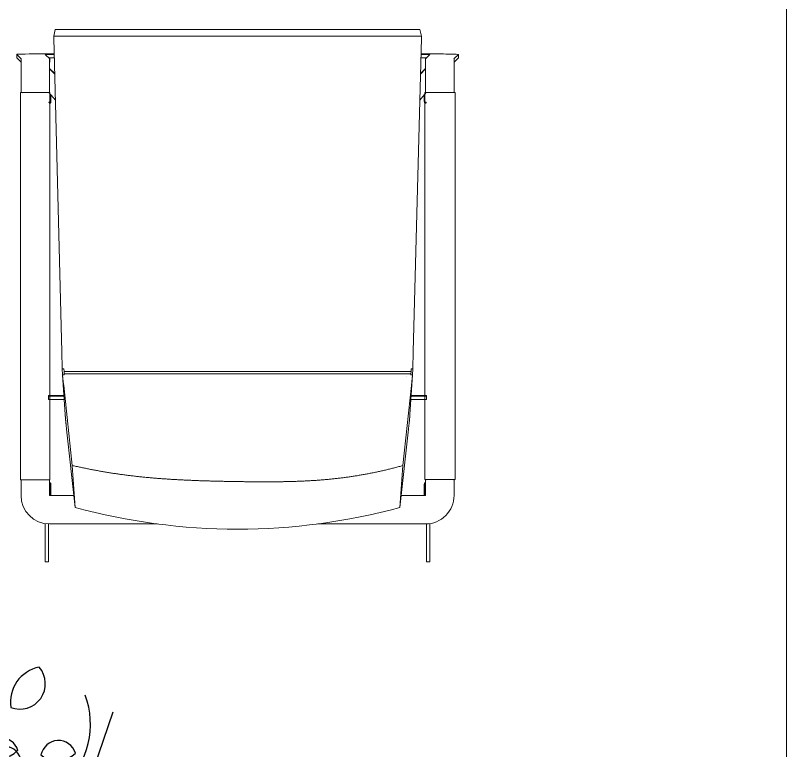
# Model space of a CAD drawing. Header units: millimetres. Extents: x -343543 to 400519, y -115663 to 104219.
# Drawn here: x -313955 to -312872, y 1543 to 2576 of the extents above; entities that cross this region are included whole.
import ezdxf

# ---------------------------------------------------------------- set-up
doc = ezdxf.new("R2010")
doc.units = ezdxf.units.MM
doc.layers.get('0').update_dxf_attribs({"color": 231, "lineweight": 0})
for name, color, linetype, lineweight in [('A-PATT', 252, 'Continuous', 9), ('A-SYMBOLS', 10, 'Continuous', 13), ('XREF MAT BANG TUONG XAY$0$01.Xref _MB T1$0$A-FURN', 8, 'Continuous', 5)]:
    doc.layers.add(name, color=color, linetype=linetype, lineweight=lineweight)
doc.layers.add('XREF MAT BANG NOI THAT$0$FF-Plants', color=8, linetype='Continuous')

# ---------------------------------------------------------------- blocks, each defined once
blk = doc.blocks.new('XREF MAT BANG NOI THAT$0$YLD.Studio-01-217')
at = {"color": 8}
for p, q in [((5.03, 94), (5.03, 94.07)), ((5.03, 94.07), (5.63, 94.07)), ((5.03, 94), (5.03, 87.31)), ((5.63, 94), (5.63, 94.07)), ((5.63, 94), (5.63, 87.36)), ((72.37, 94), (72.37, 94.07)), ((72.37, 94.07), (72.97, 94.07)), ((72.37, 94), (72.37, 87.36)), ((72.97, 94), (72.97, 94.07)), ((72.97, 94), (72.97, 87.31)), ((24.82, 87.37), (5.8, 87.37)), ((72.2, 87.37), (53.18, 87.37)), ((8.81, 70.6), (10.33, 84.45)), ((9.82, 77.04), (10.33, 84.45)), ((69.19, 70.6), (67.67, 84.45)), ((67.67, 84.45), (68.18, 77.04)), ((0.77, 82.34), (0.77, 79.62)), ((10.1, 82.34), (5.8, 82.34)), ((5.8, 82.34), (5.8, 79.62)), ((10.09, 82.32), (5.8, 82.32)), ((5.83, 82.32), (5.83, 80.21)), ((6.01, 80.36), (6.01, 82.32)), ((6.04, 80.36), (6.04, 82.32)), ((67.9, 82.34), (72.2, 82.34)), ((67.91, 82.32), (72.2, 82.32)), ((71.96, 80.36), (71.96, 82.32)), ((71.99, 80.36), (71.99, 82.32)), ((72.16, 80.21), (72.16, 82.32)), ((72.2, 79.62), (72.2, 82.34)), ((77.23, 79.62), (77.23, 82.34)), ((0.67, 11.15), (0.67, 79.55)), ((0.67, 79.55), (5.85, 79.55)), ((0.77, 79.6), (0.77, 79.62)), ((5.8, 79.6), (5.8, 79.62)), ((5.85, 79.55), (5.85, 11.15)), ((5.86, 80.17), (6, 80.08)), ((72, 80.08), (72.14, 80.17)), ((72.06, 79.53), (72.06, 11.15)), ((77.42, 79.53), (72.06, 79.53)), ((72.2, 79.6), (72.2, 79.62)), ((77.23, 79.6), (77.23, 79.62)), ((77.42, 11.15), (77.42, 79.53)), ((8.3, 62.92), (9.82, 77.04)), ((69.7, 62.92), (68.18, 77.04)), ((8.71, 69.67), (8.74, 69.89)), ((8.74, 69.89), (8.81, 70.6)), ((69.26, 69.89), (69.19, 70.6)), ((69.29, 69.67), (69.26, 69.89)), ((8.09, 61.03), (8.56, 68.04)), ((69.91, 61.03), (69.44, 68.04)), ((5.63, 65.39), (5.63, 64.78)), ((5.63, 65.39), (8.38, 65.39)), ((69.62, 65.39), (72.34, 65.39)), ((72.34, 65.39), (72.34, 64.78)), ((5.63, 64.7), (5.63, 64.78)), ((5.63, 64.78), (8.34, 64.78)), ((8.34, 64.7), (5.63, 64.7)), ((69.66, 64.78), (72.34, 64.78)), ((72.34, 64.7), (69.66, 64.7)), ((72.34, 64.78), (72.34, 64.7)), ((8.22, 62.23), (8.3, 62.92)), ((69.78, 62.23), (69.7, 62.92)), ((8.09, 61.03), (8.22, 62.23)), ((68.81, 61.31), (68.81, 61.31)), ((69.91, 61.03), (69.78, 62.23)), ((8.04, 59.96), (7.97, 56.88)), ((8.04, 59.96), (8.11, 61.02)), ((8.04, 59.96), (8.35, 59.96)), ((8.09, 61.03), (8.4, 61.01)), ((8.35, 59.96), (8.36, 60.42)), ((8.36, 60.42), (8.39, 60.86)), ((69.64, 60.42), (8.36, 60.42)), ((8.38, 60.86), (8.4, 61.01)), ((8.38, 60.86), (8.39, 61.01)), ((8.38, 60.86), (69.62, 60.86)), ((69.6, 61.01), (69.91, 61.03)), ((69.62, 60.86), (69.6, 61.01)), ((69.62, 60.86), (69.61, 61.01)), ((69.64, 60.42), (69.61, 60.86)), ((69.65, 59.96), (69.64, 60.42)), ((69.65, 59.96), (69.96, 59.96)), ((69.96, 59.96), (69.89, 61.02)), ((69.96, 59.96), (70.03, 56.88)), ((7.97, 56.88), (7.91, 54.75)), ((70.03, 56.88), (70.09, 54.75)), ((6.55, 1.54), (7.91, 54.75)), ((71.45, 1.54), (70.09, 54.75)), ((6.83, 12.52), (5.68, 11.15)), ((5.86, 12.93), (6, 13.02)), ((6.01, 11.55), (6.01, 12.74)), ((6.04, 11.57), (6.04, 12.74)), ((72.32, 11.15), (71.17, 12.52)), ((71.96, 11.57), (71.96, 12.74)), ((71.99, 11.55), (71.99, 12.74)), ((72, 13.02), (72.14, 12.93)), ((5.85, 11.15), (0.67, 11.15)), ((0.77, 11.1), (0.77, 7.66)), ((1.07, 11.15), (0.82, 11.15)), ((5.5, 11.15), (5.75, 11.15)), ((5.8, 11.1), (5.8, 7.66)), ((72.06, 11.15), (77.42, 11.15)), ((72.2, 7.66), (72.2, 11.1)), ((72.25, 11.15), (72.5, 11.15)), ((77.18, 11.15), (76.93, 11.15)), ((77.23, 7.66), (77.23, 11.1)), ((0.77, 5.95), (0.77, 7.66)), ((5.8, 6.97), (6.72, 7.9)), ((5.8, 6.89), (6.71, 7.81)), ((5.8, 7.66), (5.8, 5.97)), ((71.28, 7.9), (72.2, 6.97)), ((71.29, 7.81), (72.2, 6.89)), ((72.2, 5.97), (72.2, 7.66)), ((77.23, 7.66), (77.23, 5.95)), ((0.77, 5.79), (0, 5.02)), ((5.82, 5.82), (5.82, 5.81)), ((5.82, 5.81), (5.82, 5.81)), ((5.82, 5.81), (5.82, 5.21)), ((72.18, 5.81), (72.18, 5.82)), ((72.18, 5.81), (72.18, 5.21)), ((78, 5.02), (77.23, 5.79)), ((0.79, 5.21), (0, 4.42)), ((0, 5.02), (0, 4.42)), ((0.78, 5.22), (0.79, 5.21)), ((0.79, 5.21), (0.79, 5.21)), ((5.82, 5.21), (5.03, 4.42)), ((5.03, 4.42), (6.63, 4.42)), ((5.03, 4.33), (6.63, 4.33)), ((5.63, 5.02), (6.64, 5.02)), ((5.63, 5.02), (5.63, 5.02)), ((5.63, 5.02), (5.63, 5.02)), ((5.82, 5.22), (5.82, 5.21)), ((5.82, 5.21), (5.82, 5.21)), ((71.36, 5.02), (72.37, 5.02)), ((71.37, 4.42), (72.97, 4.42)), ((71.37, 4.33), (72.97, 4.33)), ((72.18, 5.21), (72.18, 5.22)), ((72.97, 4.42), (72.18, 5.21)), ((72.18, 5.21), (72.18, 5.21)), ((72.37, 5.02), (72.37, 5.02)), ((72.37, 5.02), (72.37, 5.02)), ((77.21, 5.21), (77.22, 5.22)), ((77.21, 5.21), (77.21, 5.21)), ((78, 4.42), (77.21, 5.21)), ((78, 5.02), (78, 4.42)), ((6.55, 1.21), (6.55, 1.54)), ((71.45, 1.21), (71.45, 1.54)), ((6.55, 1.21), (71.45, 1.21)), ((6.81, 0), (6.55, 1.21)), ((71.19, 0), (71.45, 1.21)), ((6.81, 0), (39, 0)), ((39, 0), (71.19, 0))]:
    blk.add_line(p, q, dxfattribs=at)
at = {"color": 8, "extrusion": (0, 0, -1)}
for centre, major_axis, ratio, start_param, end_param in [((5.8, 82.34), (5.03, 0), 0.999389, 3.141593, 4.712389), ((39.01, -4.38), (-100.64, 0.06), 0.920781, 1.281255, 1.570164), ((38.99, -4.38), (-100.64, -0.06), 0.920781, 1.571429, 1.860338), ((72.2, 82.34), (5.03, 0), 0.999389, 4.712388, 6.283185), ((72.3, 79.62), (-0.101, 0), 0.999389, 4.712389, 6.283185), ((72.3, 79.6), (-0.101, 0), 0.999389, 4.712389, 6.283185), ((77.13, 79.62), (0.101, 0), 0.999389, 0, 1.570796), ((77.13, 79.6), (0.101, 0), 0.999389, 6.283185, 7.853981), ((0.82, 11.1), (0.0503, 0), 0.999389, 3.141593, 4.71239), ((1.07, 11.2), (-0.0503, 0), 0.999389, 3.141593, 4.71239), ((5.75, 11.1), (-0.0503, 0), 0.999389, 1.570796, 3.141593), ((72.25, 11.1), (-0.0503, 0), 0.999389, 6.283185, 7.853982), ((72.5, 11.2), (0.0503, 0), 0.999389, 6.283185, 7.853982), ((76.93, 11.2), (-0.0503, 0), 0.999389, 4.712388, 6.283185), ((77.18, 11.1), (0.0503, 0), 0.999389, 4.712388, 6.283185), ((5.03, 5.02), (-5.03, 0), 0.017507, 6.283185, 6.300611), ((5.03, 4.42), (-5.03, 0), 0.017507, 4.712412, 6.283185), ((5.03, 4.42), (-5.03, 0), 0.017507, 0, 0.017426), ((72.97, 4.42), (-5.03, 0), 0.017507, 3.141593, 4.712464), ((72.97, 5.02), (-5.03, 0), 0.017507, 3.124268, 3.141593), ((72.97, 4.42), (-5.03, 0), 0.017507, 3.124268, 3.141593)]:
    blk.add_ellipse(centre, major_axis=major_axis, ratio=ratio, start_param=start_param, end_param=end_param, dxfattribs=at)
at = {"color": 8}
for points, degree, knots in [([(6.01, 80.36), (6.01, 80.35), (6.01, 80.35), (6.01, 80.33), (6.01, 80.33), (6.01, 80.32), (6.01, 80.31), (6.01, 80.3), (6.01, 80.29), (6.01, 80.28), (6.01, 80.27), (6.01, 80.26), (6.01, 80.25), (6.01, 80.25), (6.01, 80.24), (6.01, 80.23), (6.01, 80.22), (6.01, 80.21), (6.01, 80.2), (6.01, 80.2), (6, 80.19), (6, 80.18), (6, 80.17), (6, 80.17), (6, 80.16), (5.99, 80.15), (5.99, 80.14), (5.99, 80.14), (5.98, 80.13), (5.98, 80.12), (5.97, 80.12), (5.97, 80.11), (5.96, 80.11), (5.96, 80.11), (5.95, 80.1), (5.95, 80.1), (5.94, 80.09), (5.93, 80.09), (5.92, 80.09), (5.91, 80.08), (5.9, 80.08), (5.9, 80.08), (5.89, 80.08), (5.88, 80.08), (5.88, 80.07), (5.87, 80.07), (5.87, 80.07), (5.86, 80.07), (5.85, 80.07), (5.85, 80.07), (5.84, 80.07), (5.83, 80.07), (5.83, 80.07), (5.82, 80.07), (5.82, 80.07), (5.81, 80.07), (5.8, 80.07), (5.8, 80.07)], 3, [0, 0, 0, 0, 0.11689, 0.233409, 0.312095, 0.409065, 0.503979, 0.596879, 0.687638, 0.77928, 0.868407, 0.955167, 1.038789, 1.114733, 1.189461, 1.282462, 1.370109, 1.451685, 1.531663, 1.611071, 1.68835, 1.759104, 1.833062, 1.910679, 1.990103, 2.069024, 2.147732, 2.225739, 2.303335, 2.381652, 2.459562, 2.540136, 2.601921, 2.641909, 2.719639, 2.792453, 2.866123, 2.944924, 3.043467, 3.141545, 3.240707, 3.32258, 3.387247, 3.44975, 3.512124, 3.573035, 3.6337, 3.695192, 3.757868, 3.8333, 3.898562, 3.946845, 3.99622, 4.04655, 4.109222, 4.193586, 4.277069, 4.277069, 4.277069, 4.277069]), ([(6.01, 80.36), (6.01, 80.35), (6.01, 80.34), (6.01, 80.33), (6.01, 80.31), (6.01, 80.29), (6.01, 80.28), (6.01, 80.26), (6.01, 80.24), (6.01, 80.24), (6, 80.22), (6, 80.21), (6, 80.21), (6, 80.21), (6, 80.21)], 5, [0, 0, 0, 0, 0, 0, 0.542954, 0.542954, 0.542954, 1.408857, 1.408857, 1.408857, 1.987463, 1.987463, 1.987463, 2.792709, 2.792709, 2.792709, 2.792709, 2.792709, 2.792709]), ([(72, 80.21), (72, 80.21), (72, 80.21), (72, 80.21), (72, 80.22), (72, 80.22), (72, 80.23), (71.99, 80.24), (71.99, 80.26), (71.99, 80.27), (71.99, 80.29), (71.99, 80.31), (71.99, 80.32), (71.99, 80.33), (71.99, 80.35), (71.99, 80.35), (71.99, 80.35), (71.99, 80.36)], 5, [0, 0, 0, 0, 0, 0, 0.536911, 0.536911, 0.536911, 1.088754, 1.088754, 1.088754, 1.960241, 1.960241, 1.960241, 2.533438, 2.533438, 2.533438, 2.792479, 2.792479, 2.792479, 2.792479, 2.792479, 2.792479]), ([(71.99, 80.36), (71.99, 80.35), (71.99, 80.35), (71.99, 80.33), (71.99, 80.32), (71.99, 80.32), (71.99, 80.31), (71.99, 80.3), (71.99, 80.29), (71.99, 80.28), (71.99, 80.27), (71.99, 80.26), (71.99, 80.25), (71.99, 80.24), (71.99, 80.24), (71.99, 80.23), (71.99, 80.22), (71.99, 80.21), (71.99, 80.2), (71.99, 80.2), (72, 80.19), (72, 80.18), (72, 80.18), (72, 80.17), (72, 80.16), (72, 80.16), (72.01, 80.15), (72.01, 80.14), (72.01, 80.14), (72.02, 80.13), (72.02, 80.13), (72.03, 80.12), (72.03, 80.12), (72.04, 80.11), (72.04, 80.11), (72.05, 80.1), (72.05, 80.1), (72.06, 80.09), (72.07, 80.09), (72.08, 80.08), (72.09, 80.08), (72.09, 80.08), (72.1, 80.08), (72.1, 80.08), (72.11, 80.08), (72.12, 80.08), (72.12, 80.07), (72.13, 80.07), (72.13, 80.07), (72.14, 80.07), (72.15, 80.07), (72.15, 80.07), (72.16, 80.07), (72.17, 80.07), (72.17, 80.07), (72.18, 80.07), (72.19, 80.07), (72.2, 80.07), (72.2, 80.07)], 3, [0, 0, 0, 0, 0.118575, 0.236568, 0.312938, 0.410491, 0.505804, 0.599127, 0.690371, 0.782411, 0.871975, 0.959156, 1.043994, 1.126599, 1.207363, 1.293546, 1.376205, 1.455832, 1.533951, 1.613121, 1.677681, 1.712548, 1.78403, 1.853619, 1.92614, 2.000996, 2.081456, 2.16069, 2.240225, 2.311815, 2.374583, 2.43713, 2.499591, 2.562227, 2.630148, 2.713105, 2.794534, 2.877109, 2.961639, 3.049065, 3.138304, 3.233148, 3.287982, 3.334241, 3.397902, 3.456961, 3.515158, 3.574289, 3.636452, 3.69898, 3.765217, 3.816921, 3.865538, 3.939618, 4.040082, 4.123824, 4.206307, 4.291108, 4.291108, 4.291108, 4.291108]), ([(5.86, 80.22), (5.86, 80.22), (5.85, 80.22), (5.83, 80.22), (5.82, 80.22), (5.8, 80.22), (5.8, 80.22), (5.8, 80.22), (5.8, 80.22)], 5, [0, 0, 0, 0, 0, 0, 2.145056, 2.145056, 2.145056, 2.153698, 2.153698, 2.153698, 2.153698, 2.153698, 2.153698]), ([(5.86, 80.17), (5.86, 80.17), (5.85, 80.17), (5.85, 80.17), (5.84, 80.17), (5.83, 80.18), (5.82, 80.18), (5.81, 80.18), (5.8, 80.18)], 5, [0, 0, 0, 0, 0, 0, 0.547197, 0.547197, 0.547197, 1.448788, 1.448788, 1.448788, 1.448788, 1.448788, 1.448788]), ([(5.87, 80.08), (5.87, 80.08), (5.87, 80.08), (5.87, 80.08), (5.86, 80.08), (5.86, 80.08), (5.85, 80.08), (5.84, 80.07), (5.83, 80.07), (5.82, 80.07), (5.81, 80.07), (5.8, 80.07)], 5, [0, 0, 0, 0, 0, 0, 0.508417, 0.508417, 0.508417, 1.033284, 1.033284, 1.033284, 1.706158, 1.706158, 1.706158, 1.706158, 1.706158, 1.706158]), ([(5.87, 80.08), (5.86, 80.1), (5.85, 80.11), (5.84, 80.13), (5.83, 80.14), (5.81, 80.16), (5.81, 80.16), (5.81, 80.17), (5.81, 80.17), (5.81, 80.17), (5.81, 80.17), (5.81, 80.17)], 5, [11.334544, 11.334544, 11.334544, 11.334544, 11.334544, 11.334544, 26.991063, 26.991063, 26.991063, 28.593175, 28.593175, 28.593175, 29.023719, 29.023719, 29.023719, 29.023719, 29.023719, 29.023719]), ([(6, 80.21), (5.97, 80.21), (5.95, 80.21), (5.92, 80.21), (5.9, 80.22), (5.87, 80.22), (5.87, 80.22), (5.86, 80.22), (5.86, 80.22), (5.86, 80.22), (5.86, 80.22), (5.86, 80.22)], 5, [11.334544, 11.334544, 11.334544, 11.334544, 11.334544, 11.334544, 26.991063, 26.991063, 26.991063, 28.593175, 28.593175, 28.593175, 29.023719, 29.023719, 29.023719, 29.023719, 29.023719, 29.023719]), ([(9.82, 77.04), (12.65, 77.69), (15.49, 78.23), (18.33, 78.67), (24.32, 79.36), (30.34, 79.69), (33.5, 79.78), (39.48, 79.92), (45.46, 79.94), (48.26, 79.92), (53.97, 79.7), (59.63, 79), (62.49, 78.5), (65.34, 77.85), (68.18, 77.04)], 5, [0, 0, 0, 0, 0, 0, 143.030883, 143.030883, 143.030883, 300.119513, 300.119513, 300.119513, 439.47879, 439.47879, 439.47879, 584.087653, 584.087653, 584.087653, 584.087653, 584.087653, 584.087653]), ([(72, 80.21), (72.03, 80.21), (72.05, 80.21), (72.08, 80.21), (72.1, 80.22), (72.13, 80.22), (72.13, 80.22), (72.14, 80.22), (72.14, 80.22), (72.14, 80.22), (72.14, 80.22), (72.14, 80.22)], 5, [11.334544, 11.334544, 11.334544, 11.334544, 11.334544, 11.334544, 26.991063, 26.991063, 26.991063, 28.593175, 28.593175, 28.593175, 29.023719, 29.023719, 29.023719, 29.023719, 29.023719, 29.023719]), ([(72.13, 80.08), (72.14, 80.1), (72.15, 80.11), (72.16, 80.13), (72.17, 80.14), (72.19, 80.16), (72.19, 80.16), (72.19, 80.17), (72.19, 80.17), (72.19, 80.17), (72.19, 80.17), (72.19, 80.17)], 5, [11.334544, 11.334544, 11.334544, 11.334544, 11.334544, 11.334544, 26.991063, 26.991063, 26.991063, 28.593175, 28.593175, 28.593175, 29.023719, 29.023719, 29.023719, 29.023719, 29.023719, 29.023719]), ([(72.2, 80.07), (72.19, 80.07), (72.19, 80.07), (72.18, 80.07), (72.17, 80.07), (72.16, 80.07), (72.16, 80.07), (72.14, 80.08), (72.13, 80.08), (72.13, 80.08), (72.13, 80.08), (72.13, 80.08)], 5, [0.924605, 0.924605, 0.924605, 0.924605, 0.924605, 0.924605, 1.331693, 1.331693, 1.331693, 1.881457, 1.881457, 1.881457, 2.645784, 2.645784, 2.645784, 2.645784, 2.645784, 2.645784]), ([(72.14, 80.22), (72.14, 80.22), (72.15, 80.22), (72.17, 80.22), (72.18, 80.22), (72.2, 80.22), (72.2, 80.22), (72.2, 80.22), (72.2, 80.22)], 5, [0, 0, 0, 0, 0, 0, 2.169157, 2.169157, 2.169157, 2.177999, 2.177999, 2.177999, 2.177999, 2.177999, 2.177999]), ([(72.14, 80.17), (72.14, 80.17), (72.15, 80.17), (72.15, 80.17), (72.16, 80.17), (72.17, 80.18), (72.18, 80.18), (72.19, 80.18), (72.2, 80.18)], 5, [0, 0, 0, 0, 0, 0, 0.553924, 0.553924, 0.553924, 1.466485, 1.466485, 1.466485, 1.466485, 1.466485, 1.466485]), ([(8.71, 69.67), (8.69, 69.52), (8.68, 69.32), (8.65, 69.1), (8.62, 68.76), (8.59, 68.39), (8.58, 68.28), (8.57, 68.16), (8.56, 68.04)], 5, [0, 0, 0, 0, 0, 0, 28.611401, 28.611401, 28.611401, 41.574373, 41.574373, 41.574373, 41.574373, 41.574373, 41.574373]), ([(69.44, 68.04), (69.42, 68.31), (69.39, 68.58), (69.37, 68.83), (69.34, 69.17), (69.31, 69.46), (69.3, 69.53), (69.3, 69.6), (69.29, 69.67)], 5, [0, 0, 0, 0, 0, 0, 29.660482, 29.660482, 29.660482, 41.636356, 41.636356, 41.636356, 41.636356, 41.636356, 41.636356]), ([(5.66, 12.92), (5.66, 12.92), (5.66, 12.92), (5.67, 12.92), (5.67, 12.92), (5.68, 12.92), (5.69, 12.92), (5.7, 12.92), (5.71, 12.92), (5.72, 12.92), (5.74, 12.92), (5.76, 12.92), (5.76, 12.92), (5.78, 12.92), (5.79, 12.92), (5.79, 12.92), (5.8, 12.93), (5.81, 12.93), (5.81, 12.93), (5.81, 12.93), (5.81, 12.93)], 5, [101.54699, 101.54699, 101.54699, 101.54699, 101.54699, 101.54699, 101.760588, 101.760588, 101.760588, 102.278567, 102.278567, 102.278567, 103.285538, 103.285538, 103.285538, 104.289953, 104.289953, 104.289953, 105.265877, 105.265877, 105.265877, 106.192097, 106.192097, 106.192097, 106.192097, 106.192097, 106.192097]), ([(5.66, 12.89), (5.69, 12.88), (5.71, 12.88), (5.74, 12.88), (5.79, 12.88), (5.83, 12.88), (5.84, 12.88), (5.85, 12.88), (5.86, 12.88)], 5, [0, 0, 0, 0, 0, 0, 2.619534, 2.619534, 2.619534, 5.038609, 5.038609, 5.038609, 5.038609, 5.038609, 5.038609]), ([(5.73, 13.03), (5.74, 13.03), (5.75, 13.03), (5.76, 13.03), (5.78, 13.03), (5.79, 13.03), (5.81, 13.03), (5.82, 13.03), (5.84, 13.02), (5.84, 13.02), (5.86, 13.02), (5.87, 13.02), (5.87, 13.02), (5.87, 13.02), (5.87, 13.02)], 5, [0, 0, 0, 0, 0, 0, 0.513089, 0.513089, 0.513089, 1.331697, 1.331697, 1.331697, 1.881463, 1.881463, 1.881463, 2.645793, 2.645793, 2.645793, 2.645793, 2.645793, 2.645793]), ([(5.81, 12.93), (5.81, 12.93), (5.81, 12.93), (5.81, 12.93), (5.81, 12.94), (5.82, 12.94), (5.82, 12.94), (5.83, 12.96), (5.84, 12.98), (5.85, 12.99), (5.86, 13), (5.87, 13.02)], 5, [24.815892, 24.815892, 24.815892, 24.815892, 24.815892, 24.815892, 25.657633, 25.657633, 25.657633, 28.556469, 28.556469, 28.556469, 42.485305, 42.485305, 42.485305, 42.485305, 42.485305, 42.485305]), ([(5.86, 12.88), (5.86, 12.88), (5.86, 12.88), (5.86, 12.88), (5.87, 12.88), (5.87, 12.88), (5.88, 12.88), (5.9, 12.88), (5.93, 12.89), (5.95, 12.89), (5.98, 12.89), (6, 12.89)], 5, [24.815892, 24.815892, 24.815892, 24.815892, 24.815892, 24.815892, 25.657633, 25.657633, 25.657633, 28.556469, 28.556469, 28.556469, 42.485305, 42.485305, 42.485305, 42.485305, 42.485305, 42.485305]), ([(6, 12.89), (6, 12.89), (6, 12.89), (6, 12.89), (6, 12.88), (6, 12.87), (6, 12.87), (6.01, 12.85), (6.01, 12.84), (6.01, 12.83), (6.01, 12.81), (6.01, 12.78), (6.01, 12.78), (6.01, 12.76), (6.01, 12.75), (6.01, 12.75), (6.01, 12.75), (6.01, 12.74)], 5, [0, 0, 0, 0, 0, 0, 0.536913, 0.536913, 0.536913, 1.088758, 1.088758, 1.088758, 1.960247, 1.960247, 1.960247, 2.533446, 2.533446, 2.533446, 2.792488, 2.792488, 2.792488, 2.792488, 2.792488, 2.792488]), ([(71.99, 12.74), (71.99, 12.75), (71.99, 12.76), (71.99, 12.76), (71.99, 12.79), (71.99, 12.81), (71.99, 12.82), (71.99, 12.84), (71.99, 12.85), (71.99, 12.86), (72, 12.87), (72, 12.88), (72, 12.89), (72, 12.89), (72, 12.89)], 5, [0, 0, 0, 0, 0, 0, 0.542956, 0.542956, 0.542956, 1.408861, 1.408861, 1.408861, 1.987468, 1.987468, 1.987468, 2.792718, 2.792718, 2.792718, 2.792718, 2.792718, 2.792718]), ([(72.14, 12.88), (72.14, 12.88), (72.14, 12.88), (72.14, 12.88), (72.13, 12.88), (72.13, 12.88), (72.12, 12.88), (72.09, 12.88), (72.07, 12.89), (72.05, 12.89), (72.02, 12.89), (72, 12.89)], 5, [24.815892, 24.815892, 24.815892, 24.815892, 24.815892, 24.815892, 25.657633, 25.657633, 25.657633, 28.556469, 28.556469, 28.556469, 42.485305, 42.485305, 42.485305, 42.485305, 42.485305, 42.485305]), ([(72.13, 13.02), (72.13, 13.02), (72.13, 13.02), (72.13, 13.02), (72.14, 13.02), (72.14, 13.02), (72.15, 13.02), (72.16, 13.02), (72.18, 13.03), (72.19, 13.03), (72.21, 13.03), (72.22, 13.03), (72.23, 13.03), (72.24, 13.03), (72.25, 13.03), (72.26, 13.03), (72.26, 13.03), (72.27, 13.03)], 5, [0, 0, 0, 0, 0, 0, 0.508419, 0.508419, 0.508419, 1.033287, 1.033287, 1.033287, 1.860457, 1.860457, 1.860457, 2.401806, 2.401806, 2.401806, 2.645745, 2.645745, 2.645745, 2.645745, 2.645745, 2.645745]), ([(72.19, 12.93), (72.19, 12.93), (72.19, 12.93), (72.19, 12.93), (72.19, 12.94), (72.18, 12.94), (72.18, 12.94), (72.17, 12.96), (72.16, 12.98), (72.15, 12.99), (72.14, 13), (72.13, 13.02)], 5, [24.815892, 24.815892, 24.815892, 24.815892, 24.815892, 24.815892, 25.657633, 25.657633, 25.657633, 28.556469, 28.556469, 28.556469, 42.485305, 42.485305, 42.485305, 42.485305, 42.485305, 42.485305]), ([(72.34, 12.89), (72.31, 12.88), (72.29, 12.88), (72.26, 12.88), (72.21, 12.88), (72.17, 12.88), (72.15, 12.88), (72.15, 12.88), (72.14, 12.88)], 5, [0, 0, 0, 0, 0, 0, 2.619409, 2.619409, 2.619409, 5.038475, 5.038475, 5.038475, 5.038475, 5.038475, 5.038475]), ([(72.34, 12.92), (72.34, 12.92), (72.34, 12.92), (72.33, 12.92), (72.33, 12.92), (72.32, 12.92), (72.31, 12.92), (72.3, 12.92), (72.29, 12.92), (72.28, 12.92), (72.26, 12.92), (72.24, 12.92), (72.24, 12.92), (72.22, 12.92), (72.21, 12.92), (72.21, 12.92), (72.2, 12.93), (72.19, 12.93), (72.19, 12.93), (72.19, 12.93), (72.19, 12.93)], 5, [101.546984, 101.546984, 101.546984, 101.546984, 101.546984, 101.546984, 101.760582, 101.760582, 101.760582, 102.278562, 102.278562, 102.278562, 103.285535, 103.285535, 103.285535, 104.289953, 104.289953, 104.289953, 105.265881, 105.265881, 105.265881, 106.192099, 106.192099, 106.192099, 106.192099, 106.192099, 106.192099]), ([(0.77, 5.95), (0.77, 5.8), (0.77, 5.66), (0.78, 5.53), (0.78, 5.36), (0.78, 5.26), (0.78, 5.23), (0.78, 5.22), (0.78, 5.22)], 5, [0, 0, 0, 0, 0, 0, 11.747537, 11.747537, 11.747537, 18.277887, 18.277887, 18.277887, 18.277887, 18.277887, 18.277887]), ([(5.82, 5.82), (5.81, 5.82), (5.81, 5.84), (5.81, 5.89), (5.81, 5.99), (5.8, 6.14), (5.8, 6.21), (5.8, 6.3), (5.8, 6.38)], 5, [0, 0, 0, 0, 0, 0, 9.615959, 9.615959, 9.615959, 17.747792, 17.747792, 17.747792, 17.747792, 17.747792, 17.747792]), ([(5.82, 5.22), (5.81, 5.22), (5.81, 5.23), (5.81, 5.26), (5.81, 5.37), (5.81, 5.54), (5.8, 5.67), (5.8, 5.81), (5.8, 5.96), (5.8, 5.97), (5.8, 5.97), (5.8, 5.97)], 5, [0, 0, 0, 0, 0, 0, 6.776554, 6.776554, 6.776554, 18.337778, 18.337778, 18.337778, 18.570187, 18.570187, 18.570187, 18.570187, 18.570187, 18.570187]), ([(72.2, 6.38), (72.2, 6.25), (72.2, 6.12), (72.19, 6.01), (72.19, 5.9), (72.19, 5.84), (72.19, 5.83), (72.19, 5.82), (72.18, 5.82)], 5, [0, 0, 0, 0, 0, 0, 12.839967, 12.839967, 12.839967, 17.733328, 17.733328, 17.733328, 17.733328, 17.733328, 17.733328]), ([(72.2, 5.97), (72.2, 5.82), (72.2, 5.67), (72.19, 5.54), (72.19, 5.37), (72.19, 5.26), (72.19, 5.23), (72.19, 5.22), (72.18, 5.22)], 5, [0, 0, 0, 0, 0, 0, 11.946445, 11.946445, 11.946445, 18.56747, 18.56747, 18.56747, 18.56747, 18.56747, 18.56747]), ([(77.22, 5.22), (77.22, 5.22), (77.22, 5.23), (77.22, 5.26), (77.22, 5.36), (77.23, 5.53), (77.23, 5.66), (77.23, 5.8), (77.23, 5.94), (77.23, 5.95), (77.23, 5.95), (77.23, 5.95)], 5, [0, 0, 0, 0, 0, 0, 6.682096, 6.682096, 6.682096, 18.055785, 18.055785, 18.055785, 18.280688, 18.280688, 18.280688, 18.280688, 18.280688, 18.280688])]:
    blk.add_open_spline(points, degree=degree, knots=knots, dxfattribs=at)
blk = doc.blocks.new('XREF MAT BANG NOI THAT$0$YLD.Studio-04-229')
at = {"layer": 'XREF MAT BANG NOI THAT$0$FF-Plants', "color": 8}
for p, q in [((79.5, 621.5), (82.3, 518.2)), ((82.3, 518.2), (125.3, 616.4)), ((-269.5, 539.4), (-223.9, 417.7)), ((-224.5, 505.6), (-269.5, 539.4)), ((377.9, 518.1), (339.8, 406.9)), ((-134.3, 257.8), (-224.5, 505.6)), ((-260.7, 380.6), (-407.9, 434)), ((339.8, 395.3), (489.4, 421.3)), ((339.8, 406.9), (339.8, 395.3)), ((-438, 400.2), (-213.6, 275.6)), ((-199.3, 256), (-145.5, -12.5)), ((-82.4, 128.3), (-134.3, 257.8)), ((632.7, 145.6), (429.4, -46.2)), ((454.4, -74.6), (637.4, 123)), ((16.3, -118.3), (-26.7, -10.7)), ((-145.5, -12.5), (-134.8, -410.4)), ((316.1, -115.7), (282.9, -35)), ((282.9, -35), (332.7, -110.6)), ((429.4, -46.2), (426.3, -65.2)), ((406.3, -88), (253.2, -135.1)), ((474.5, -125.1), (464.2, -120.7)), ((474.5, -215.2), (474.5, -125.1)), ((244.7, -136.3), (43.1, -136.3)), ((46.1, -237.7), (305.4, -192.7)), ((305.4, -192.7), (333.8, -196.4)), ((361.8, -226.4), (356.7, -214)), ((457.3, -212.9), (474.5, -215.2)), ((418.1, -282.8), (361.8, -226.4)), ((-32.8, -316.6), (46.1, -237.7)), ((429.4, -257.3), (509.2, -378.3)), ((440.7, -384.1), (418.1, -282.8)), ((-66.6, -485.5), (-32.8, -316.6)), ((447.4, -322.7), (506.4, -381.6)), ((447.4, -322.7), (482, -409.2)), ((470.8, -420.9), (440.7, -384.1)), ((-151.2, -437.2), (-296.3, -505.8)), ((-215.8, -549.4), (-66.6, -485.5))]:
    blk.add_line(p, q, dxfattribs=at)
for centre, radius, start, end in [((617.1, 593.9), 561.9, 177.0573, 192.5456), ((-69.5, 579.1), 50.6, 137.6042, 224.0564), ((-115.1, 578.4), 35.7, 284.9106, 76.7501), ((-145.6, 572.3), 25, 100.3158, 252.1553), ((-177.4, 574.4), 35.4, 313.0095, 39.4617), ((128.9, 565.2), 35.7, 17.257, 169.0965), ((224.7, 507.2), 99.9, 108.1712, 207.8384), ((126.3, 610.7), 50.6, 229.9506, 316.4028), ((284.8, 531.8), 50.6, 101.6042, 188.0564), ((247.6, 558), 35.7, 248.9106, 40.7501), ((145.7, 530.8), 35.7, 62.2287, 214.0682), ((197, 545.3), 50.6, 156.6654, 243.1176), ((154.1, 529.8), 35.7, 303.9718, 95.8113), ((86.6, 519.1), 35.7, 17.257, 169.0965), ((111.8, 561.2), 50.6, 274.9223, 1.3746), ((-9.8, 525.4), 25, 53.257, 205.0965), ((-29.9, 550.1), 35.4, 265.9506, 352.4028), ((228, 501.4), 118.6, 313.2361, 20.0978), ((84.1, 564.6), 50.6, 229.9506, 316.4028), ((-151.2, 482.8), 17.9, 160.0348, 311.8743), ((-163.9, 463.9), 25.3, 12.7284, 99.1806), ((-13.7, 452), 35.7, 89.257, 241.0965), ((-57.7, 463.7), 50.6, 301.9506, 28.4028), ((-8.2, 452.3), 35.7, 320.9106, 112.7501), ((105.8, 457.7), 35.7, 17.257, 169.0965), ((-235.4, 444), 35.7, 100.3158, 252.1553), ((-280.9, 447), 50.6, 313.0095, 39.4617), ((-103.7, 448.3), 35.7, 68.9106, 220.7501), ((-141, 474.6), 50.6, 281.6042, 8.0564), ((28.3, 479.6), 50.6, 173.6042, 260.0564), ((180.3, 446.1), 35.7, 32.9106, 184.7501), ((221, 457), 25, 17.257, 169.0965), ((301.7, 453.2), 25, 17.257, 169.0965), ((191.8, 499.2), 126.1, 192.5456, 221.911), ((103.3, 503.2), 50.6, 229.9506, 316.4028), ((165.6, 489.2), 50.6, 245.6042, 332.0564), ((224.8, 445.5), 25, 17.257, 169.0965), ((-129.7, 405.8), 50.6, 29.6042, 116.0564), ((135.3, 440.2), 17.9, 76.9759, 228.8154), ((115, 450.6), 25.3, 289.6695, 16.1218), ((235.5, 513), 112.2, 207.8384, 225.0283), ((219.2, 488.9), 35.4, 229.9506, 316.4028), ((299.9, 485), 35.4, 229.9506, 316.4028), ((-116.2, 449.3), 35.7, 176.9106, 328.7501), ((178.8, 415.5), 35.7, 17.257, 169.0965), ((223, 477.3), 35.4, 229.9506, 316.4028), ((106.2, 401.5), 35.7, 93.8517, 245.6912), ((61.4, 409.5), 50.6, 306.5453, 32.9975), ((310.5, 588), 218.3, 225.0283, 237.3301), ((-304.1, 400.8), 25, 89.257, 241.0965), ((-335, 408.9), 35.4, 301.9506, 28.4028), ((176.3, 460.9), 50.6, 229.9506, 316.4028), ((255.4, 396.1), 35.7, 53.257, 205.0965), ((226.6, 431.4), 50.6, 265.9506, 352.4028), ((305.5, 393.8), 50.6, 137.6042, 224.0564), ((260, 393.1), 35.7, 284.9106, 76.7501), ((369.4, 407.2), 25, 100.3158, 252.1553), ((337.6, 409.3), 35.4, 313.0095, 39.4617), ((-384.1, 409), 50.6, 173.6042, 260.0564), ((-420.5, 381.7), 35.7, 320.9106, 112.7501), ((-250.8, 407.6), 28.8, 250.0351, 20.5746), ((-39, 292), 184, 17.6853, 41.911), ((244, 484.3), 95.1, 237.3301, 313.2361), ((126.4, 357.4), 50.6, 97.0095, 183.4617), ((91.3, 386.5), 35.7, 244.3158, 36.1553), ((742.6, -869.9), 1301, 100.7087, 108.3916), ((-95.3, 344.9), 50.6, 133.0095, 219.4617), ((-140.7, 347.8), 35.7, 280.3158, 72.1553), ((277.1, 347.3), 35.7, 27.0306, 178.8701), ((-264.2, 339.1), 35.7, 125.257, 277.0965), ((-272.5, 349.6), 25, 100.3158, 252.1553), ((-259.9, 342.6), 35.7, 356.9106, 148.7501), ((-306.6, 322.6), 50.6, 337.9506, 64.4028), ((-304.3, 351.7), 35.4, 313.0095, 39.4617), ((-246.5, 386.1), 50.6, 209.6042, 296.0564), ((407.8, 136.9), 240, 108.3916, 160.0637), ((239, 326.5), 35.7, 100.3158, 252.1553), ((193.5, 329.4), 50.6, 313.0095, 39.4617), ((275.1, 339), 35.7, 145.2876, 297.1271), ((266.9, 391.7), 50.6, 239.7243, 326.1765), ((240.9, 309), 50.6, 357.9812, 84.4334), ((-16.3, 299.3), 160.2, 310.7871, 17.6853), ((-291.7, 318.9), 25, 100.3158, 252.1553), ((-323.5, 321), 35.4, 313.0095, 39.4617), ((463.2, 300.3), 35.7, 17.257, 169.0965), ((543.7, 285.2), 50.6, 65.6042, 152.0564), ((292.5, 307.4), 25, 100.3158, 252.1553), ((260.7, 309.5), 35.4, 313.0095, 39.4617), ((342.9, 290.6), 35.7, 100.3158, 252.1553), ((297.5, 293.6), 50.6, 313.0095, 39.4617), ((529, 328.3), 35.7, 212.9106, 4.7501), ((-422.3, 295.9), 25, 100.3158, 252.1553), ((-454.2, 298), 35.4, 313.0095, 39.4617), ((-334.9, 283.2), 35.7, 104.9106, 256.7501), ((-380.4, 282.5), 50.6, 317.6042, 44.0564), ((279.6, 278.9), 35.7, 100.3158, 252.1553), ((234.1, 281.9), 50.6, 313.0095, 39.4617), ((363.8, 317.7), 17.9, 160.0348, 311.8743), ((351.1, 298.8), 25.3, 12.7284, 99.1806), ((-122.6, 280.5), 25, 100.3158, 252.1553), ((-154.4, 282.6), 35.4, 313.0095, 39.4617), ((408.8, 277.3), 35.7, 356.9106, 148.7501), ((460.7, 345.7), 50.6, 229.9506, 316.4028), ((-257.1, 269), 25, 100.3158, 252.1553), ((-288.9, 271.1), 35.4, 313.0095, 39.4617), ((422.3, 320.8), 50.6, 209.6042, 296.0564), ((480.1, 265.9), 35.7, 62.2287, 214.0682), ((446.1, 296.3), 50.6, 274.9223, 1.3746), ((531.3, 280.4), 50.6, 156.6654, 243.1176), ((488.5, 264.9), 35.7, 303.9718, 95.8113), ((200.3, 247.5), 35.7, 27.0306, 178.8701), ((313, 237.3), 50.6, 61.0095, 147.4617), ((301.8, 281.4), 35.7, 208.3158, 0.1553), ((385.3, 240.7), 50.6, 29.6042, 116.0564), ((398.8, 284.2), 35.7, 176.9106, 328.7501), ((421, 254.2), 35.7, 17.257, 169.0965), ((-227.5, 250.4), 28.8, 11.3208, 60.9694), ((-278, 260.1), 17.9, 160.0348, 311.8743), ((-290.7, 241.3), 25.3, 12.7284, 99.1806), ((162.1, 226.6), 35.7, 100.3158, 252.1553), ((116.7, 229.6), 50.6, 313.0095, 39.4617), ((190, 291.8), 50.6, 239.7243, 326.1765), ((418.4, 299.7), 50.6, 229.9506, 316.4028), ((-362.2, 221.3), 35.7, 100.3158, 252.1553), ((-407.7, 224.3), 50.6, 313.0095, 39.4617), ((198.3, 239.2), 35.7, 145.2876, 297.1271), ((164, 209.2), 50.6, 357.9812, 84.4334), ((-297.2, 229.4), 17.9, 160.0348, 311.8743), ((-310, 210.5), 25.3, 12.7284, 99.1806), ((-243, 226.6), 35.7, 176.9106, 328.7501), ((-256.5, 183.1), 50.6, 29.6042, 116.0564), ((440.2, 192.8), 35.7, 17.257, 169.0965), ((511.2, 211.7), 25, 341.257, 133.0965), ((528.5, 238.5), 35.4, 193.9506, 280.4028), ((-381.5, 190.6), 35.7, 100.3158, 252.1553), ((-426.9, 193.6), 50.6, 313.0095, 39.4617), ((-214.8, 199.9), 25, 100.3158, 252.1553), ((-246.6, 202), 35.4, 313.0095, 39.4617), ((-118.2, 327.7), 319.5, 289.8367, 340.0637), ((266, 190.7), 35.7, 100.3158, 252.1553), ((220.6, 193.7), 50.6, 313.0095, 39.4617), ((287, 217.9), 17.9, 160.0348, 311.8743), ((274.2, 199), 25.3, 12.7284, 99.1806), ((-427.9, 206.4), 17.9, 160.0348, 311.8743), ((-440.6, 187.5), 25.3, 12.7284, 99.1806), ((-267.2, 204.4), 50.6, 169.0095, 255.4617), ((-305.7, 180.1), 35.7, 316.3158, 108.1553), ((202.7, 179.1), 35.7, 100.3158, 252.1553), ((157.3, 182.1), 50.6, 313.0095, 39.4617), ((479.4, 161.4), 50.6, 101.6042, 188.0564), ((442.2, 187.6), 35.7, 248.9106, 40.7501), ((-512.1, 167.6), 35.7, 100.3158, 252.1553), ((-557.6, 170.6), 50.6, 313.0095, 39.4617), ((-262.3, 195.9), 35.7, 176.9106, 328.7501), ((-275.7, 152.4), 50.6, 29.6042, 116.0564), ((-128.1, 191), 17.9, 160.0348, 311.8743), ((-140.9, 172.1), 25.3, 12.7284, 99.1806), ((437.6, 238.2), 50.6, 229.9506, 316.4028), ((559.2, 180.6), 25, 17.257, 169.0965), ((-262.6, 179.5), 17.9, 160.0348, 311.8743), ((-275.4, 160.6), 25.3, 12.7284, 99.1806), ((-212.3, 152.2), 35.7, 100.3158, 252.1553), ((-257.8, 155.2), 50.6, 313.0095, 39.4617), ((321.9, 184.4), 35.7, 176.9106, 328.7501), ((308.5, 140.9), 50.6, 29.6042, 116.0564), ((469.6, 175.3), 17.9, 76.9759, 228.8154), ((449.4, 185.6), 25.3, 289.6695, 16.1218), ((557.4, 212.4), 35.4, 229.9506, 316.4028), ((-392.9, 172.9), 35.7, 176.9106, 328.7501), ((-406.4, 129.3), 50.6, 29.6042, 116.0564), ((-346.9, 140.7), 35.7, 100.3158, 252.1553), ((-392.3, 143.7), 50.6, 313.0095, 39.4617), ((-307.1, 139.9), 35.7, 27.0306, 178.8701), ((-52.5, 341.3), 215.6, 262.2702, 310.7871), ((-106.6, 114), 50.6, 29.6042, 116.0564), ((440.6, 136.5), 35.7, 93.8517, 245.6912), ((395.8, 144.6), 50.6, 306.5453, 32.9975), ((505.9, 150), 21.4, 27.0306, 178.8701), ((-455.3, 119.8), 35.7, 17.257, 169.0965), ((-345.2, 119.1), 35.7, 100.3158, 252.1553), ((-390.7, 122.1), 50.6, 313.0095, 39.4617), ((-309, 131.7), 35.7, 145.2876, 297.1271), ((-317.3, 184.3), 50.6, 239.7243, 326.1765), ((-343.3, 101.7), 50.6, 357.9812, 84.4334), ((-241.1, 102.5), 50.6, 29.6042, 116.0564), ((-93.2, 157.5), 35.7, 176.9106, 328.7501), ((26.8, 119.5), 35.4, 85.9506, 172.4028), ((6.6, 144.2), 25, 233.257, 25.0965), ((504.7, 145), 21.4, 145.2876, 297.1271), ((499.8, 176.6), 30.3, 239.7243, 326.1765), ((484.1, 127), 30.3, 357.9812, 84.4334), ((-469, 126.9), 25, 125.257, 277.0965), ((-498.8, 115.4), 35.4, 337.9506, 64.4028), ((-399.1, 105.8), 35.7, 32.9106, 184.7501), ((-227.7, 146), 35.7, 176.9106, 328.7501), ((-505.3, 100.6), 35.7, 17.257, 169.0965), ((-457.8, 165.3), 50.6, 229.9506, 316.4028), ((-15.1, 82), 50.6, 84.6654, 171.1176), ((92.6, 103.4), 35.4, 49.9506, 136.4028), ((90.9, 135.2), 25, 197.257, 349.0965), ((545.3, 115.9), 21.4, 100.3158, 252.1553), ((518.1, 117.7), 30.3, 313.0095, 39.4617), ((575.2, 125.7), 17.9, 160.0348, 311.8743), ((562.5, 106.9), 25.3, 12.7284, 99.1806), ((-438.5, 85.4), 35.7, 62.2287, 214.0682), ((-387.2, 100), 50.6, 156.6654, 243.1176), ((-413.8, 148.9), 50.6, 245.6042, 332.0564), ((-430, 84.5), 35.7, 303.9718, 95.8113), ((-81.3, 128.8), 1.15, 201.8209, 262.2702), ((-36, 93.8), 35.4, 121.9506, 208.4028), ((592.3, 100.1), 25, 100.3158, 252.1553), ((560.5, 102.2), 35.4, 313.0095, 39.4617), ((-507.8, 146.1), 50.6, 229.9506, 316.4028), ((-497.6, 73.7), 35.7, 17.257, 169.0965), ((-472.4, 115.8), 50.6, 274.9223, 1.3746), ((-400.5, 100.5), 35.7, 161.257, 313.0965), ((-425.2, 62.2), 50.6, 13.9506, 100.4028), ((-241.3, 83.2), 35.7, 100.3158, 252.1553), ((-286.7, 86.2), 50.6, 313.0095, 39.4617), ((-220.3, 110.4), 17.9, 160.0348, 311.8743), ((-233.1, 91.5), 25.3, 12.7284, 99.1806), ((-488.5, 66.2), 35.7, 62.2287, 214.0682), ((-522.4, 96.6), 50.6, 274.9223, 1.3746), ((-437.2, 80.8), 50.6, 156.6654, 243.1176), ((-480, 65.3), 35.7, 303.9718, 95.8113), ((-304.6, 71.6), 35.7, 100.3158, 252.1553), ((-350, 74.6), 50.6, 313.0095, 39.4617), ((-547.6, 54.5), 35.7, 17.257, 169.0965), ((-552, 43.1), 35.7, 356.9106, 148.7501), ((-500.1, 119.2), 50.6, 229.9506, 316.4028), ((-198.8, 33.3), 50.6, 29.6042, 116.0564), ((-185.4, 76.9), 35.7, 176.9106, 328.7501), ((410.4, 72.7), 35.7, 172.3158, 324.1553), ((393.5, 30.4), 50.6, 25.0095, 111.4617), ((567.4, 61.6), 21.4, 27.0306, 178.8701), ((-550.1, 100), 50.6, 229.9506, 316.4028), ((566.2, 56.7), 21.4, 145.2876, 297.1271), ((561.2, 88.3), 30.3, 239.7243, 326.1765), ((545.6, 38.7), 30.3, 357.9812, 84.4334), ((-538.6, 86.6), 50.6, 209.6042, 296.0564), ((565.4, 38.6), 25, 100.3158, 252.1553), ((533.6, 40.7), 35.4, 313.0095, 39.4617), ((-478.4, 12.3), 35.7, 17.257, 169.0965), ((-71.7, 36.2), 35.4, 157.9506, 244.4028), ((-101.5, 24.7), 25, 305.257, 97.0965), ((606.8, 27.6), 21.4, 100.3158, 252.1553), ((579.6, 29.4), 30.3, 313.0095, 39.4617), ((636.7, 37.4), 17.9, 160.0348, 311.8743), ((624, 18.6), 25.3, 12.7284, 99.1806), ((-424.8, 13.7), 35.7, 140.9106, 292.7501), ((-461.2, -13.6), 50.6, 353.6042, 80.0564), ((-117.1, 4.6), 35.7, 17.257, 169.0965), ((530.9, 33.7), 50.6, 173.6042, 260.0564), ((494.5, 6.4), 35.7, 320.9106, 112.7501), ((-528.3, -6.9), 35.7, 17.257, 169.0965), ((-480.9, 57.8), 50.6, 229.9506, 316.4028), ((-420.7, -10.7), 35.7, 17.257, 169.0965), ((-359.4, 0.1), 25, 17.257, 169.0965), ((0, 0), 28.8, 109.8367, 201.8209), ((-448.9, -5.2), 17.9, 76.9759, 228.8154), ((-469.2, 5.2), 25.3, 289.6695, 16.1218), ((-293.5, -3.6), 21.4, 27.0306, 178.8701), ((-236.4, -11.4), 25, 17.257, 169.0965), ((-119.6, 50.1), 50.6, 229.9506, 316.4028), ((-36.8, 17.5), 1.15, 104.7083, 201.8209), ((586.7, 10.6), 17.9, 160.0348, 311.8743), ((574, -8.3), 25.3, 12.7284, 99.1806), ((-530.9, 38.6), 50.6, 229.9506, 316.4028), ((-409.3, -19.1), 25, 17.257, 169.0965), ((-361.1, 32), 35.4, 229.9506, 316.4028), ((-294.7, -8.6), 21.4, 145.2876, 297.1271), ((-299.7, 23), 30.3, 239.7243, 326.1765), ((-315.3, -26.6), 30.3, 357.9812, 84.4334), ((-100.3, -29.8), 35.7, 62.2287, 214.0682), ((-134.2, 0.6), 50.6, 274.9223, 1.3746), ((-91.8, -30.7), 35.7, 303.9718, 95.8113), ((502.5, -28.2), 35.7, 100.3158, 252.1553), ((457.1, -25.2), 50.6, 313.0095, 39.4617), ((-498.9, -24.4), 17.9, 76.9759, 228.8154), ((-478, -43.9), 35.7, 93.8517, 245.6912), ((-519.1, -14), 25.3, 289.6695, 16.1218), ((-522.8, -35.8), 50.6, 306.5453, 32.9975), ((-423.3, 34.7), 50.6, 229.9506, 316.4028), ((-367.1, -30.6), 25, 17.257, 169.0965), ((-238.2, 20.4), 35.4, 229.9506, 316.4028), ((-159.4, -41.4), 35.7, 17.257, 169.0965), ((435, -42.1), 35.7, 100.3158, 252.1553), ((389.5, -39.1), 50.6, 313.0095, 39.4617), ((-411.1, 12.8), 35.4, 229.9506, 316.4028), ((-340.7, -52.5), 35.7, 352.3158, 144.1553), ((-254.1, -37.6), 21.4, 100.3158, 252.1553), ((-281.3, -35.9), 30.3, 313.0095, 39.4617), ((-236.9, -46.7), 25.3, 12.7284, 99.1806), ((548.2, -38.2), 21.4, 27.0306, 178.8701), ((608.2, -66.5), 50.6, 29.6042, 116.0564), ((621.7, -23), 35.7, 176.9106, 328.7501), ((-527.9, -63.1), 35.7, 93.8517, 245.6912), ((-572.7, -55), 50.6, 306.5453, 32.9975), ((-368.8, 1.2), 35.4, 229.9506, 316.4028), ((-323.8, -10.2), 50.6, 205.0095, 291.4617), ((-224.2, -27.8), 17.9, 160.0348, 311.8743), ((-161.9, 4), 50.6, 229.9506, 316.4028), ((547, -43.1), 21.4, 145.2876, 297.1271), ((542, -11.5), 30.3, 239.7243, 326.1765), ((526.4, -61.2), 30.3, 357.9812, 84.4334), ((-401.5, -72.2), 35.7, 17.257, 169.0965), ((-84, -58.2), 25, 341.257, 133.0965), ((-66.7, -31.4), 35.4, 193.9506, 280.4028), ((470.2, -80.4), 35.7, 341.257, 133.0965), ((587.6, -72.2), 21.4, 100.3158, 252.1553), ((560.3, -70.4), 30.3, 313.0095, 39.4617), ((-404, -26.7), 50.6, 229.9506, 316.4028), ((494.8, -42.1), 50.6, 193.9506, 280.4028), ((617.5, -62.4), 17.9, 160.0348, 311.8743), ((604.7, -81.3), 25.3, 12.7284, 99.1806), ((-520.8, -92), 25, 17.257, 169.0965), ((-372, -89.7), 17.9, 76.9759, 228.8154), ((-392.3, -79.3), 25.3, 289.6695, 16.1218), ((-140.2, -102.9), 35.7, 17.257, 169.0965), ((397.9, -60.5), 28.8, 287.0868, 350.5285), ((475.6, -94.2), 28.8, 137.203, 246.8219), ((-522.6, -60.2), 35.4, 229.9506, 316.4028), ((483.5, -128.8), 50.6, 65.6042, 152.0564), ((468.8, -85.7), 35.7, 212.9106, 4.7501), ((568.5, -95.2), 35.4, 157.9506, 244.4028), ((538.7, -106.8), 25, 305.257, 97.0965), ((-401.1, -128.4), 35.7, 93.8517, 245.6912), ((-445.9, -120.3), 50.6, 306.5453, 32.9975), ((-142.7, -57.4), 50.6, 229.9506, 316.4028), ((-110.7, -120.4), 17.9, 76.9759, 228.8154), ((-131, -110), 25.3, 289.6695, 16.1218), ((63.1, -124.1), 25, 53.257, 205.0965), ((42.9, -99.4), 35.4, 265.9506, 352.4028), ((525.1, -126.5), 21.4, 27.0306, 178.8701), ((-504.9, -134.2), 21.4, 27.0306, 178.8701), ((-368.5, -134.1), 25, 100.3158, 252.1553), ((-400.4, -132.1), 35.4, 313.0095, 39.4617), ((43.1, -107.5), 28.8, 201.8209, 270), ((519, -99.9), 30.3, 239.7243, 326.1765), ((-506.1, -139.1), 21.4, 145.2876, 297.1271), ((-511, -107.5), 30.3, 239.7243, 326.1765), ((-526.7, -157.1), 30.3, 357.9812, 84.4334), ((-139.7, -159.1), 35.7, 93.8517, 245.6912), ((-184.6, -151), 50.6, 306.5453, 32.9975), ((523.9, -131.5), 21.4, 145.2876, 297.1271), ((503.3, -149.5), 30.3, 357.9812, 84.4334), ((-372.5, -167.5), 35.7, 68.9106, 220.7501), ((-409.7, -141.3), 50.6, 281.6042, 8.0564), ((244.7, -107.5), 28.8, 270, 287.0868), ((375.4, -160), 35.7, 136.3158, 288.1553), ((336.9, -184.3), 50.6, 349.0095, 75.4617), ((500, -164.9), 25, 100.3158, 252.1553), ((468.2, -162.8), 35.4, 313.0095, 39.4617), ((564.6, -160.5), 21.4, 100.3158, 252.1553), ((537.3, -158.7), 30.3, 313.0095, 39.4617), ((-465.4, -168.2), 21.4, 100.3158, 252.1553), ((-492.7, -166.4), 30.3, 313.0095, 39.4617), ((594.4, -150.7), 17.9, 160.0348, 311.8743), ((581.7, -169.6), 25.3, 12.7284, 99.1806), ((-435.6, -158.4), 17.9, 160.0348, 311.8743), ((-448.3, -177.3), 25.3, 12.7284, 99.1806), ((-368, -218.1), 50.6, 49.9506, 136.4028), ((-441.5, -191.6), 25, 161.257, 313.0965), ((-458.8, -218.4), 35.4, 13.9506, 100.4028), ((-370.5, -172.6), 35.7, 197.257, 349.0965), ((300.2, -199.4), 25, 100.3158, 252.1553), ((268.4, -197.3), 35.4, 313.0095, 39.4617), ((113.9, -207.1), 21.4, 27.0306, 178.8701), ((407.8, -224.8), 35.7, 27.0306, 178.8701), ((35, -230.1), 25, 100.3158, 252.1553), ((3.2, -228), 35.4, 313.0095, 39.4617), ((112.7, -212.1), 21.4, 145.2876, 297.1271), ((107.7, -180.5), 30.3, 239.7243, 326.1765), ((92.1, -230.1), 30.3, 357.9812, 84.4334), ((330, -225), 28.8, 22.4001, 82.4128), ((369.6, -245.6), 35.7, 100.3158, 252.1553), ((324.2, -242.6), 50.6, 313.0095, 39.4617), ((405.8, -233.1), 35.7, 145.2876, 297.1271), ((397.6, -180.4), 50.6, 239.7243, 326.1765), ((371.5, -263.1), 50.6, 357.9812, 84.4334), ((453.4, -241.4), 28.8, 82.4128, 213.3924), ((-458.3, -262.4), 35.7, 100.3158, 252.1553), ((-503.8, -259.5), 50.6, 313.0095, 39.4617), ((-374.1, -223.7), 17.9, 160.0348, 311.8743), ((-386.8, -242.5), 25.3, 12.7284, 99.1806), ((-232.2, -261.3), 35.7, 28.3158, 180.1553), ((153.3, -241.1), 21.4, 100.3158, 252.1553), ((126.1, -239.3), 30.3, 313.0095, 39.4617), ((183.2, -231.3), 17.9, 160.0348, 311.8743), ((170.4, -250.2), 25.3, 12.7284, 99.1806), ((-95.7, -253.2), 25, 100.3158, 252.1553), ((-127.5, -251.1), 35.4, 313.0095, 39.4617), ((450.1, -262.4), 50.6, 137.6042, 224.0564), ((404.6, -263), 35.7, 284.9106, 76.7501), ((-243.4, -217.1), 50.6, 241.0095, 327.4617), ((473.6, -281.5), 35.7, 100.3158, 252.1553), ((428.1, -278.5), 50.6, 313.0095, 39.4617), ((494.5, -254.4), 17.9, 160.0348, 311.8743), ((481.8, -273.2), 25.3, 12.7284, 99.1806), ((-352.6, -300.7), 50.6, 29.6042, 116.0564), ((-339.1, -257.2), 35.7, 176.9106, 328.7501), ((-57.2, -290.1), 35.7, 27.0306, 178.8701), ((410.3, -293.2), 35.7, 100.3158, 252.1553), ((364.8, -290.2), 50.6, 313.0095, 39.4617), ((-412.7, -287.8), 21.4, 27.0306, 178.8701), ((-459.3, -308.2), 35.7, 32.9106, 184.7501), ((-413.9, -292.7), 21.4, 145.2876, 297.1271), ((-418.8, -261.1), 30.3, 239.7243, 326.1765), ((-434.4, -310.7), 30.3, 357.9812, 84.4334), ((-187.9, -313.1), 35.7, 27.0306, 178.8701), ((-95.4, -310.9), 35.7, 100.3158, 252.1553), ((-140.8, -307.9), 50.6, 313.0095, 39.4617), ((-59.2, -298.4), 35.7, 145.2876, 297.1271), ((-67.5, -245.7), 50.6, 239.7243, 326.1765), ((-93.5, -328.4), 50.6, 357.9812, 84.4334), ((516, -331.4), 50.6, 29.6042, 116.0564), ((-474, -265), 50.6, 245.6042, 332.0564), ((-253.2, -314.6), 25, 100.3158, 252.1553), ((-285.1, -312.5), 35.4, 313.0095, 39.4617), ((294.7, -288.9), 17.9, 160.0348, 311.8743), ((281.9, -307.8), 25.3, 12.7284, 99.1806), ((376.3, -302.5), 50.6, 157.9506, 244.4028), ((333.9, -319), 35.7, 305.257, 97.0965), ((529.5, -287.9), 35.7, 176.9106, 328.7501), ((-373.2, -321.8), 21.4, 100.3158, 252.1553), ((-400.5, -320), 30.3, 313.0095, 39.4617), ((-226.1, -333.9), 35.7, 100.3158, 252.1553), ((-271.5, -330.9), 50.6, 313.0095, 39.4617), ((-189.9, -321.4), 35.7, 145.2876, 297.1271), ((-198.1, -268.7), 50.6, 239.7243, 326.1765), ((-224.2, -351.4), 50.6, 357.9812, 84.4334), ((210.4, -327.7), 35.7, 100.3158, 252.1553), ((165, -324.7), 50.6, 313.0095, 39.4617), ((-343.3, -312), 17.9, 160.0348, 311.8743), ((-356.1, -330.8), 25.3, 12.7284, 99.1806), ((8.5, -346.8), 35.7, 100.3158, 252.1553), ((-36.9, -343.8), 50.6, 313.0095, 39.4617), ((29.5, -319.6), 17.9, 160.0348, 311.8743), ((16.7, -338.5), 25.3, 12.7284, 99.1806), ((-54.8, -358.4), 35.7, 100.3158, 252.1553), ((-100.2, -355.4), 50.6, 313.0095, 39.4617), ((316.2, -366), 50.6, 29.6042, 116.0564), ((329.6, -322.4), 35.7, 176.9106, 328.7501), ((-122.1, -369.8), 35.7, 100.3158, 252.1553), ((-167.6, -366.8), 50.6, 313.0095, 39.4617), ((-21.7, -366.4), 35.7, 64.3158, 216.1553), ((-56.7, -337.3), 50.6, 277.0095, 3.4617), ((-345.5, -374.5), 35.7, 27.0306, 178.8701), ((-190.3, -373), 35.7, 104.9106, 256.7501), ((-185.4, -381.5), 35.7, 100.3158, 252.1553), ((-235.8, -373.7), 50.6, 317.6042, 44.0564), ((-230.9, -378.5), 50.6, 313.0095, 39.4617), ((-101.2, -342.7), 17.9, 160.0348, 311.8743), ((-114, -361.6), 25.3, 12.7284, 99.1806), ((51, -396.7), 50.6, 29.6042, 116.0564), ((490.2, -361.6), 35.7, 140.9106, 292.7501), ((453.7, -388.9), 50.6, 353.6042, 80.0564), ((64.4, -353.2), 35.7, 176.9106, 328.7501), ((-383.6, -395.4), 35.7, 100.3158, 252.1553), ((-429.1, -392.4), 50.6, 313.0095, 39.4617), ((-347.5, -382.8), 35.7, 145.2876, 297.1271), ((-355.7, -330.2), 50.6, 239.7243, 326.1765), ((-381.7, -412.8), 50.6, 357.9812, 84.4334), ((-156.9, -411.3), 50.6, 85.9506, 172.4028), ((-185.7, -376), 35.7, 233.257, 25.0965), ((404.7, -388.8), 35.4, 121.9506, 208.4028), ((373.8, -380.6), 25, 269.257, 61.0965), ((-66.3, -376.2), 35.7, 176.9106, 328.7501), ((-79.7, -419.7), 50.6, 29.6042, 116.0564), ((-279.7, -431.3), 35.7, 100.3158, 252.1553), ((-325.2, -428.3), 50.6, 313.0095, 39.4617), ((-258.8, -404.1), 17.9, 160.0348, 311.8743), ((-271.5, -423), 25.3, 12.7284, 99.1806), ((42.7, -418.3), 25, 100.3158, 252.1553), ((10.9, -416.2), 35.4, 313.0095, 39.4617), ((-343, -442.9), 35.7, 100.3158, 252.1553), ((-388.5, -439.9), 50.6, 313.0095, 39.4617), ((-163.6, -411.2), 28.8, 295.3243, 1.5497), ((-16.8, -422.1), 21.4, 27.0306, 178.8701), ((77.9, -432.2), 35.7, 140.9106, 292.7501), ((41.4, -459.5), 50.6, 353.6042, 80.0564), ((127.4, -443.5), 50.6, 121.9506, 208.4028), ((83.4, -431.9), 35.7, 269.257, 61.0965), ((210.7, -454.4), 50.6, 101.6042, 188.0564), ((173.4, -428.2), 35.7, 248.9106, 40.7501), ((-95.9, -469.1), 50.6, 65.6042, 152.0564), ((-18, -427.1), 21.4, 145.2876, 297.1271), ((-22.9, -395.5), 30.3, 239.7243, 326.1765), ((-38.6, -445.1), 30.3, 357.9812, 84.4334), ((-237.3, -481.1), 50.6, 29.6042, 116.0564), ((-230.2, -464.9), 35.4, 49.9506, 136.4028), ((-110.6, -426), 35.7, 212.9106, 4.7501), ((217.6, -445.2), 21.4, 27.0306, 178.8701), ((-223.8, -437.6), 35.7, 176.9106, 328.7501), ((-232, -433.1), 25, 197.257, 349.0965), ((-49.6, -478.2), 35.7, 27.0306, 178.8701), ((22.7, -456.2), 21.4, 100.3158, 252.1553), ((-4.6, -454.4), 30.3, 313.0095, 39.4617), ((52.5, -446.3), 17.9, 160.0348, 311.8743), ((39.8, -465.2), 25.3, 12.7284, 99.1806), ((216.4, -450.1), 21.4, 145.2876, 297.1271), ((211.5, -418.5), 30.3, 239.7243, 326.1765), ((195.9, -468.1), 30.3, 357.9812, 84.4334), ((-87.7, -499), 35.7, 100.3158, 252.1553), ((-133.2, -496), 50.6, 313.0095, 39.4617), ((-59.8, -433.8), 50.6, 239.7243, 326.1765), ((257.1, -479.2), 21.4, 100.3158, 252.1553), ((229.8, -477.4), 30.3, 313.0095, 39.4617), ((287, -469.4), 17.9, 160.0348, 311.8743), ((274.2, -488.3), 25.3, 12.7284, 99.1806), ((-51.5, -486.5), 35.7, 145.2876, 297.1271), ((-85.8, -516.5), 50.6, 357.9812, 84.4334), ((99.6, -530), 35.4, 85.9506, 172.4028), ((79.4, -505.3), 25, 233.257, 25.0965), ((-177.9, -537.9), 35.7, 68.9106, 220.7501), ((-215.1, -511.6), 50.6, 281.6042, 8.0564), ((16.2, -534.9), 35.7, 100.3158, 252.1553), ((-29.2, -531.9), 50.6, 313.0095, 39.4617), ((37.2, -507.8), 17.9, 160.0348, 311.8743), ((24.4, -526.7), 25.3, 12.7284, 99.1806), ((106.2, -529.6), 21.4, 27.0306, 178.8701), ((-47.1, -546.6), 35.7, 100.3158, 252.1553), ((-92.5, -543.6), 50.6, 313.0095, 39.4617), ((105, -534.6), 21.4, 145.2876, 297.1271), ((100, -503), 30.3, 239.7243, 326.1765), ((84.4, -552.6), 30.3, 357.9812, 84.4334), ((184.8, -558.3), 35.7, 104.9106, 256.7501), ((139.2, -558.9), 50.6, 317.6042, 44.0564), ((58.7, -584.8), 50.6, 29.6042, 116.0564), ((72.1, -541.3), 35.7, 176.9106, 328.7501), ((145.6, -563.7), 21.4, 100.3158, 252.1553), ((118.4, -561.9), 30.3, 313.0095, 39.4617), ((175.5, -553.9), 17.9, 160.0348, 311.8743), ((162.8, -572.7), 25.3, 12.7284, 99.1806)]:
    blk.add_arc(centre, radius, start, end, dxfattribs=at)
blk = doc.blocks.new('XREF MAT BANG NOI THAT')
at = {"color": 8, "xscale": -7.950119377061839, "yscale": 7.950119377061839, "zscale": 7.950119377061841, "rotation": 179.9956291346081}
blk.add_blockref('XREF MAT BANG NOI THAT$0$YLD.Studio-01-217', (24610.7, 2555.9), dxfattribs=at)
at = {"color": 8}
blk.add_blockref('XREF MAT BANG NOI THAT$0$YLD.Studio-04-229', (24367.6, 1078.9), dxfattribs=at)
blk = doc.blocks.new('01.Xref _MB T1')
at = {"layer": 'XREF MAT BANG TUONG XAY$0$01.Xref _MB T1$0$A-FURN', "color": 8}
blk.add_lwpolyline([(25691.37167, 6004.99908), (25691.37173, 0.00007)], dxfattribs=at)
at = {"layer": 'A-PATT', "color": 8}
blk.add_blockref('XREF MAT BANG NOI THAT', (0, 0), dxfattribs=at)

msp = doc.modelspace()

# ---------------------------------------------------------------- block references
at = {"layer": 'A-SYMBOLS'}
msp.add_blockref('01.Xref _MB T1', (-338563.5, 0), dxfattribs=at)

doc.saveas('drawing.dxf')
